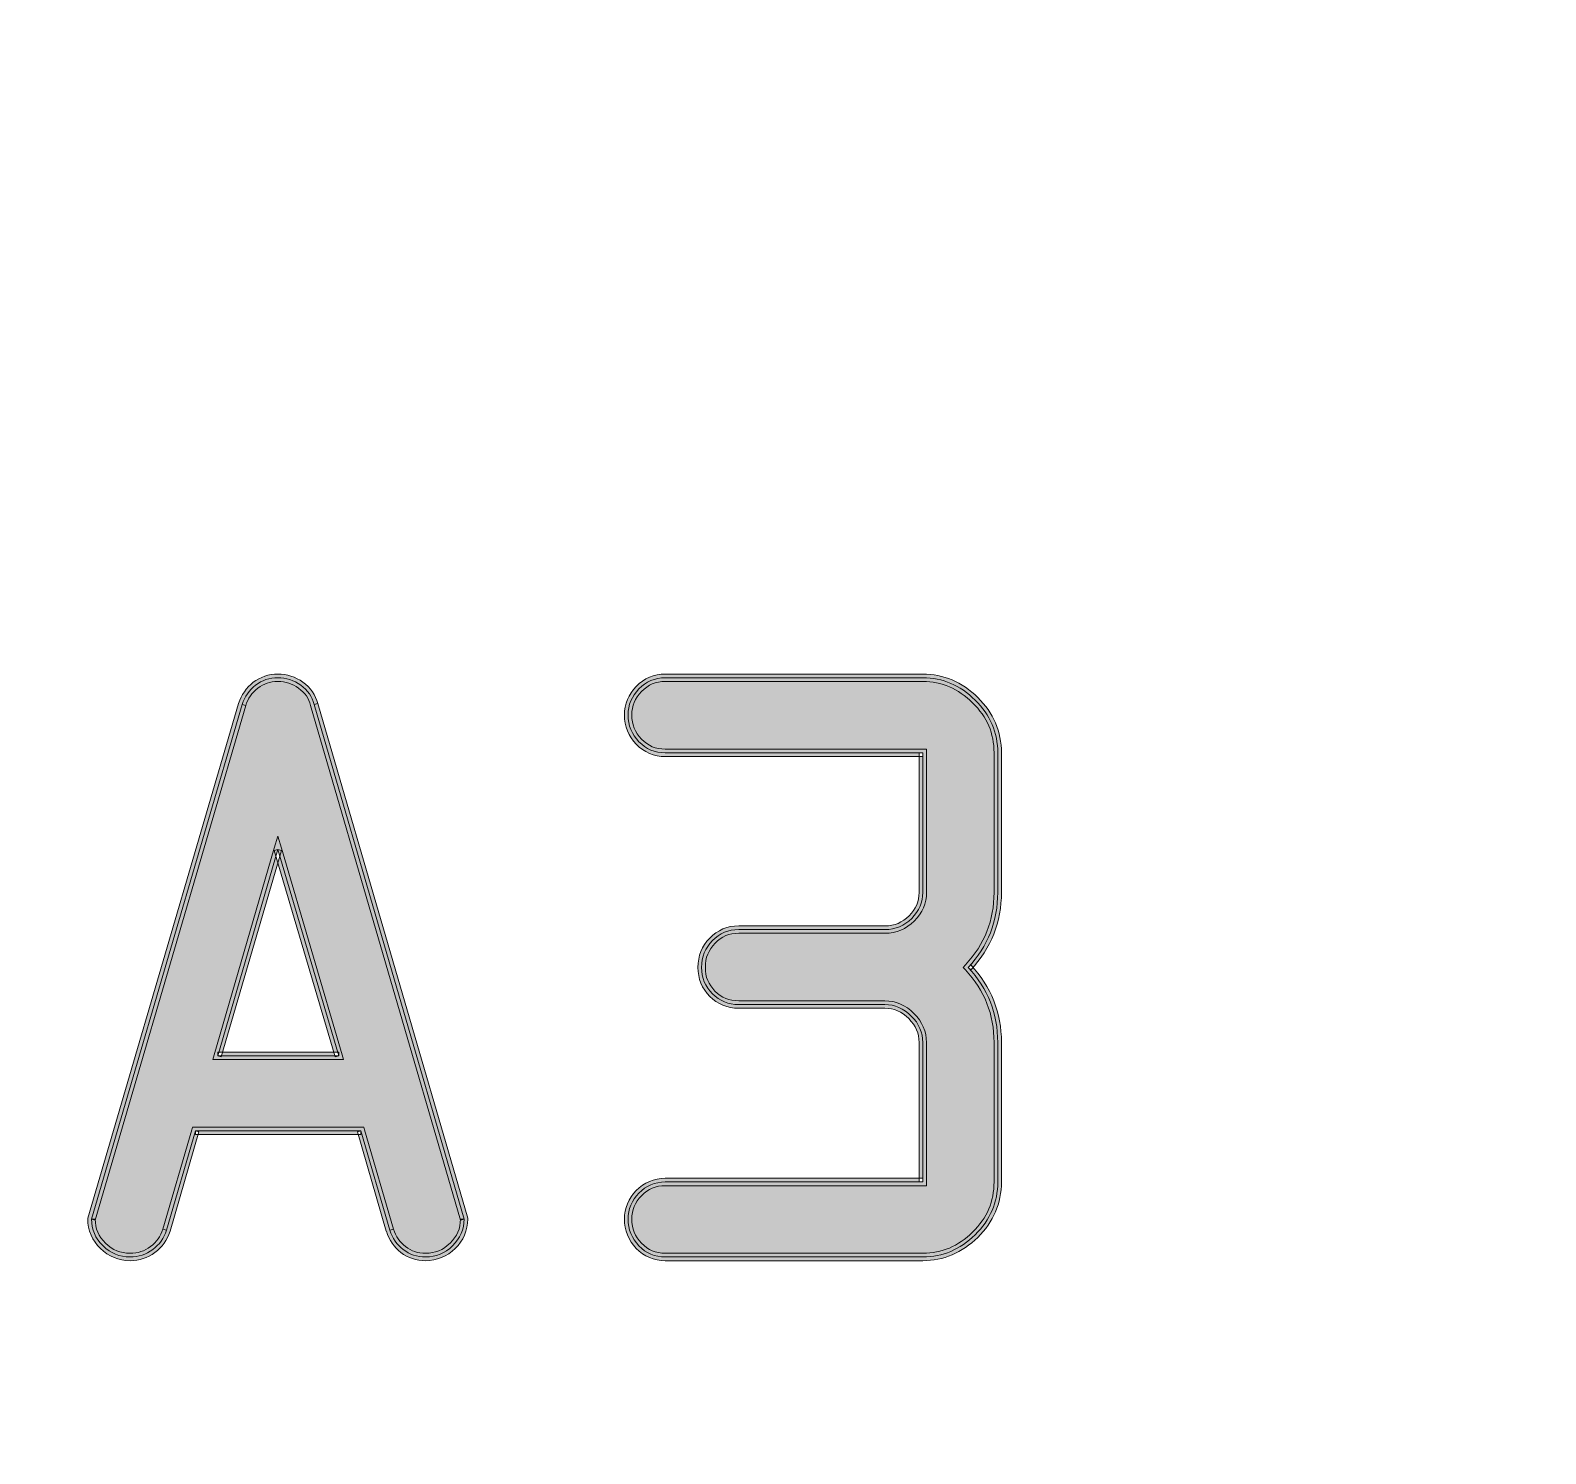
# Model space of a CAD drawing. Header units: inches. Extents: x 3.6 to 56.9, y 3.5 to 76.6.
# Drawn here: x 7.951 to 10.357, y 17.418 to 19.678 of the extents above; entities that cross this region are included whole.
import ezdxf

# ---------------------------------------------------------------- set-up
doc = ezdxf.new("R2010")
doc.units = ezdxf.units.IN
doc.header["$MEASUREMENT"] = 0
doc.layers.add('board', color=7, linetype='Continuous')
doc.layers.add('silk', color=7, linetype='Continuous')

msp = doc.modelspace()

# ---------------------------------------------------------------- hatches: boundary and pattern name
at = {"layer": 'silk', "true_color": 0xffffff}
h = msp.add_hatch(color=7, dxfattribs=at)
h.dxf.hatch_style = 2
edge = h.paths.add_edge_path()
edge.add_spline(control_points=[(8.9063, 17.7907), (8.9063, 17.7753), (8.9111, 17.7633), (8.9217, 17.7524), (8.9323, 17.7414), (8.944, 17.7365), (8.9593, 17.7365), (8.9593, 17.7365), (9.3683, 17.7365), (9.3683, 17.7365), (9.3985, 17.7365), (9.4241, 17.7474), (9.4473, 17.7701), (9.4704, 17.7929), (9.4814, 17.8186), (9.4814, 17.8496), (9.4814, 17.8496), (9.4814, 18.0712), (9.4814, 18.0712), (9.4814, 18.1156), (9.4666, 18.1532), (9.4359, 18.1862), (9.4359, 18.1862), (9.4321, 18.1902), (9.4321, 18.1902), (9.4321, 18.1902), (9.4359, 18.1942), (9.4359, 18.1942), (9.4666, 18.2272), (9.4814, 18.2648), (9.4814, 18.3093), (9.4814, 18.3093), (9.4814, 18.5308), (9.4814, 18.5308), (9.4814, 18.5618), (9.4704, 18.5875), (9.4473, 18.6103), (9.4241, 18.6331), (9.3985, 18.644), (9.3683, 18.644), (9.3683, 18.644), (8.9593, 18.644), (8.9593, 18.644), (8.944, 18.644), (8.9323, 18.639), (8.9217, 18.6281), (8.9111, 18.6171), (8.9063, 18.6055), (8.9063, 18.5909), (8.9063, 18.5756), (8.9111, 18.5636), (8.9217, 18.5526), (8.9323, 18.5417), (8.944, 18.5367), (8.9593, 18.5367), (8.9593, 18.5367), (9.3683, 18.5367), (9.3683, 18.5367), (9.3683, 18.5367), (9.3742, 18.5367), (9.3742, 18.5367), (9.3742, 18.5367), (9.3742, 18.5308), (9.3742, 18.5308), (9.3742, 18.5308), (9.3742, 18.3093), (9.3742, 18.3093), (9.3742, 18.2923), (9.3674, 18.2764), (9.3548, 18.2638), (9.3422, 18.2512), (9.3259, 18.2444), (9.3082, 18.2444), (9.3082, 18.2444), (9.076, 18.2444), (9.076, 18.2444), (9.0607, 18.2444), (9.049, 18.2395), (9.0384, 18.2286), (9.0278, 18.2176), (9.023, 18.2056), (9.023, 18.1902), (9.023, 18.1749), (9.0278, 18.1631), (9.0383, 18.1526), (9.0489, 18.142), (9.0607, 18.1372), (9.076, 18.1372), (9.076, 18.1372), (9.3082, 18.1372), (9.3082, 18.1372), (9.3251, 18.1372), (9.3412, 18.1302), (9.3542, 18.1172), (9.3672, 18.1042), (9.3742, 18.0881), (9.3742, 18.0712), (9.3742, 18.0712), (9.3742, 17.8496), (9.3742, 17.8496), (9.3742, 17.8496), (9.3742, 17.8437), (9.3742, 17.8437), (9.3742, 17.8437), (9.3683, 17.8437), (9.3683, 17.8437), (9.3683, 17.8437), (8.9593, 17.8437), (8.9593, 17.8437), (8.944, 17.8437), (8.9323, 17.8388), (8.9217, 17.8279), (8.9111, 17.8169), (8.9063, 17.8052), (8.9063, 17.7907)], knot_values=[0, 0, 0, 0, 1, 1, 1, 2, 2, 2, 3, 3, 3, 4, 4, 4, 5, 5, 5, 6, 6, 6, 7, 7, 7, 8, 8, 8, 9, 9, 9, 10, 10, 10, 11, 11, 11, 12, 12, 12, 13, 13, 13, 14, 14, 14, 15, 15, 15, 16, 16, 16, 17, 17, 17, 18, 18, 18, 19, 19, 19, 20, 20, 20, 21, 21, 21, 22, 22, 22, 23, 23, 23, 24, 24, 24, 25, 25, 25, 26, 26, 26, 27, 27, 27, 28, 28, 28, 29, 29, 29, 30, 30, 30, 31, 31, 31, 32, 32, 32, 33, 33, 33, 34, 34, 34, 35, 35, 35, 36, 36, 36, 37, 37, 37, 38, 38, 38, 38], degree=3, periodic=1)
edge = h.paths.add_edge_path()
edge.add_spline(control_points=[(8.8945, 17.7907), (8.8945, 17.8076), (8.9011, 17.8235), (8.9133, 17.836), (8.9255, 17.8487), (8.9416, 17.8555), (8.9593, 17.8555), (8.9593, 17.8555), (9.3683, 17.8555), (9.3683, 17.8555), (9.3683, 17.8555), (9.3683, 17.8496), (9.3683, 17.8496), (9.3683, 17.8496), (9.3624, 17.8496), (9.3624, 17.8496), (9.3624, 17.8496), (9.3624, 18.0712), (9.3624, 18.0712), (9.3624, 18.0857), (9.3573, 18.0975), (9.3459, 18.1089), (9.3345, 18.1203), (9.3227, 18.1254), (9.3082, 18.1254), (9.3082, 18.1254), (9.076, 18.1254), (9.076, 18.1254), (9.0584, 18.1254), (9.0422, 18.132), (9.03, 18.1442), (9.0178, 18.1565), (9.0112, 18.1726), (9.0112, 18.1902), (9.0112, 18.2079), (9.0177, 18.2241), (9.0299, 18.2368), (9.0422, 18.2494), (9.0583, 18.2562), (9.076, 18.2562), (9.076, 18.2562), (9.3082, 18.2562), (9.3082, 18.2562), (9.3235, 18.2562), (9.3355, 18.2612), (9.3465, 18.2722), (9.3574, 18.2832), (9.3624, 18.2948), (9.3624, 18.3093), (9.3624, 18.3093), (9.3624, 18.5308), (9.3624, 18.5308), (9.3624, 18.5308), (9.3683, 18.5308), (9.3683, 18.5308), (9.3683, 18.5308), (9.3683, 18.5249), (9.3683, 18.5249), (9.3683, 18.5249), (8.9593, 18.5249), (8.9593, 18.5249), (8.9416, 18.5249), (8.9255, 18.5318), (8.9133, 18.5444), (8.9011, 18.557), (8.8945, 18.5733), (8.8945, 18.5909), (8.8945, 18.6078), (8.9011, 18.6237), (8.9133, 18.6363), (8.9255, 18.6489), (8.9416, 18.6558), (8.9593, 18.6558), (8.9593, 18.6558), (9.3683, 18.6558), (9.3683, 18.6558), (9.4009, 18.6558), (9.4308, 18.6431), (9.4555, 18.6187), (9.4803, 18.5943), (9.4932, 18.5643), (9.4932, 18.5308), (9.4932, 18.5308), (9.4932, 18.3093), (9.4932, 18.3093), (9.4932, 18.2626), (9.4767, 18.2208), (9.4445, 18.1862), (9.4445, 18.1862), (9.4402, 18.1902), (9.4402, 18.1902), (9.4402, 18.1902), (9.4445, 18.1942), (9.4445, 18.1942), (9.4767, 18.1596), (9.4932, 18.1179), (9.4932, 18.0712), (9.4932, 18.0712), (9.4932, 17.8496), (9.4932, 17.8496), (9.4932, 17.8162), (9.4803, 17.7861), (9.4555, 17.7617), (9.4308, 17.7374), (9.4009, 17.7247), (9.3683, 17.7247), (9.3683, 17.7247), (8.9593, 17.7247), (8.9593, 17.7247), (8.9416, 17.7247), (8.9255, 17.7315), (8.9133, 17.7442), (8.9011, 17.7568), (8.8945, 17.7731), (8.8945, 17.7907)], knot_values=[0, 0, 0, 0, 1, 1, 1, 2, 2, 2, 3, 3, 3, 4, 4, 4, 5, 5, 5, 6, 6, 6, 7, 7, 7, 8, 8, 8, 9, 9, 9, 10, 10, 10, 11, 11, 11, 12, 12, 12, 13, 13, 13, 14, 14, 14, 15, 15, 15, 16, 16, 16, 17, 17, 17, 18, 18, 18, 19, 19, 19, 20, 20, 20, 21, 21, 21, 22, 22, 22, 23, 23, 23, 24, 24, 24, 25, 25, 25, 26, 26, 26, 27, 27, 27, 28, 28, 28, 29, 29, 29, 30, 30, 30, 31, 31, 31, 32, 32, 32, 33, 33, 33, 34, 34, 34, 35, 35, 35, 36, 36, 36, 37, 37, 37, 38, 38, 38, 38], degree=3, periodic=1)
h.paths.add_polyline_path([(8.243, 18.0516), (8.3385, 18.3793), (8.3441, 18.3986), (8.3498, 18.3793), (8.4464, 18.0516), (8.4487, 18.0441), (8.4408, 18.0441), (8.2487, 18.0441), (8.2408, 18.0441)])
h.paths.add_polyline_path([(8.2487, 18.0559), (8.4408, 18.0559), (8.4408, 18.05), (8.4351, 18.0483), (8.3385, 18.376), (8.3441, 18.3776), (8.3498, 18.376), (8.2543, 18.0483), (8.2487, 18.05)])
edge = h.paths.add_edge_path()
edge.add_spline(control_points=[(8.0542, 17.7907), (8.0542, 17.7754), (8.0593, 17.7635), (8.0707, 17.7525), (8.082, 17.7415), (8.0943, 17.7365), (8.1096, 17.7365), (8.122, 17.7365), (8.1322, 17.7398), (8.142, 17.7471), (8.1519, 17.7544), (8.1581, 17.7631), (8.1617, 17.7748), (8.1617, 17.7748), (8.1673, 17.773), (8.1673, 17.773), (8.1673, 17.773), (8.1617, 17.7747), (8.1617, 17.7747), (8.1617, 17.7747), (8.2077, 17.9326), (8.2077, 17.9326), (8.2077, 17.9326), (8.2089, 17.9368), (8.2089, 17.9368), (8.2089, 17.9368), (8.2133, 17.9368), (8.2133, 17.9368), (8.2133, 17.9368), (8.4761, 17.9368), (8.4761, 17.9368), (8.4761, 17.9368), (8.4806, 17.9368), (8.4806, 17.9368), (8.4806, 17.9368), (8.4818, 17.9326), (8.4818, 17.9326), (8.4818, 17.9326), (8.5278, 17.7747), (8.5278, 17.7747), (8.5278, 17.7747), (8.5221, 17.773), (8.5221, 17.773), (8.5221, 17.773), (8.5277, 17.7748), (8.5277, 17.7748), (8.5314, 17.7631), (8.5374, 17.7543), (8.5469, 17.747), (8.5563, 17.7398), (8.5663, 17.7365), (8.5787, 17.7365), (8.594, 17.7365), (8.6062, 17.7415), (8.6176, 17.7525), (8.6289, 17.7635), (8.6341, 17.7754), (8.6341, 17.7907), (8.6341, 17.7907), (8.6399, 17.7907), (8.6399, 17.7907), (8.6399, 17.7907), (8.6343, 17.789), (8.6343, 17.789), (8.6343, 17.789), (8.3962, 18.6058), (8.3962, 18.6058), (8.3962, 18.6058), (8.3962, 18.6059), (8.3962, 18.6059), (8.3962, 18.6059), (8.3962, 18.606), (8.3962, 18.606), (8.3933, 18.6175), (8.3874, 18.626), (8.3772, 18.6333), (8.367, 18.6406), (8.3566, 18.644), (8.3441, 18.644), (8.3317, 18.644), (8.3218, 18.6407), (8.3124, 18.6334), (8.3029, 18.6261), (8.2968, 18.6174), (8.2932, 18.6057), (8.2932, 18.6057), (8.2876, 18.6074), (8.2876, 18.6074), (8.2876, 18.6074), (8.2932, 18.6058), (8.2932, 18.6058), (8.2932, 18.6058), (8.054, 17.789), (8.054, 17.789), (8.054, 17.789), (8.0483, 17.7907), (8.0483, 17.7907), (8.0483, 17.7907), (8.0542, 17.7907), (8.0542, 17.7907)], knot_values=[0, 0, 0, 0, 1, 1, 1, 2, 2, 2, 3, 3, 3, 4, 4, 4, 5, 5, 5, 6, 6, 6, 7, 7, 7, 8, 8, 8, 9, 9, 9, 10, 10, 10, 11, 11, 11, 12, 12, 12, 13, 13, 13, 14, 14, 14, 15, 15, 15, 16, 16, 16, 17, 17, 17, 18, 18, 18, 19, 19, 19, 20, 20, 20, 21, 21, 21, 22, 22, 22, 23, 23, 23, 24, 24, 24, 25, 25, 25, 26, 26, 26, 27, 27, 27, 28, 28, 28, 29, 29, 29, 30, 30, 30, 31, 31, 31, 32, 32, 32, 33, 33, 33, 33], degree=3, periodic=1)
edge = h.paths.add_edge_path()
edge.add_spline(control_points=[(8.0427, 17.7924), (8.0427, 17.7924), (8.2819, 18.6091), (8.2819, 18.6091), (8.2819, 18.6091), (8.2819, 18.6091), (8.2819, 18.6091), (8.2819, 18.6091), (8.2819, 18.6092), (8.2819, 18.6092), (8.2861, 18.6226), (8.2942, 18.6343), (8.3052, 18.6428), (8.3162, 18.6512), (8.3298, 18.6558), (8.3441, 18.6558), (8.3584, 18.6558), (8.3723, 18.6513), (8.3841, 18.6429), (8.3959, 18.6344), (8.4042, 18.6225), (8.4076, 18.6089), (8.4076, 18.6089), (8.4019, 18.6074), (8.4019, 18.6074), (8.4019, 18.6074), (8.4075, 18.6091), (8.4075, 18.6091), (8.4075, 18.6091), (8.6456, 17.7923), (8.6456, 17.7923), (8.6456, 17.7923), (8.6458, 17.7915), (8.6458, 17.7915), (8.6458, 17.7915), (8.6458, 17.7907), (8.6458, 17.7907), (8.6458, 17.773), (8.6388, 17.7566), (8.6258, 17.744), (8.6128, 17.7315), (8.5963, 17.7247), (8.5787, 17.7247), (8.5644, 17.7247), (8.5507, 17.7292), (8.5397, 17.7377), (8.5288, 17.7461), (8.5207, 17.7578), (8.5165, 17.7713), (8.5165, 17.7713), (8.5165, 17.7713), (8.5165, 17.7713), (8.5165, 17.7713), (8.5164, 17.7714), (8.5164, 17.7714), (8.5164, 17.7714), (8.4705, 17.9293), (8.4705, 17.9293), (8.4705, 17.9293), (8.4761, 17.9309), (8.4761, 17.9309), (8.4761, 17.9309), (8.4761, 17.9251), (8.4761, 17.9251), (8.4761, 17.9251), (8.2133, 17.9251), (8.2133, 17.9251), (8.2133, 17.9251), (8.2133, 17.9309), (8.2133, 17.9309), (8.2133, 17.9309), (8.219, 17.9293), (8.219, 17.9293), (8.219, 17.9293), (8.173, 17.7714), (8.173, 17.7714), (8.173, 17.7714), (8.173, 17.7713), (8.173, 17.7713), (8.173, 17.7713), (8.173, 17.7713), (8.173, 17.7713), (8.1688, 17.7578), (8.1604, 17.7461), (8.149, 17.7376), (8.1377, 17.7292), (8.1239, 17.7247), (8.1096, 17.7247), (8.0919, 17.7247), (8.0755, 17.7315), (8.0625, 17.744), (8.0495, 17.7566), (8.0424, 17.773), (8.0424, 17.7907), (8.0424, 17.7907), (8.0424, 17.7915), (8.0424, 17.7915), (8.0424, 17.7915), (8.0427, 17.7924), (8.0427, 17.7924)], knot_values=[0, 0, 0, 0, 1, 1, 1, 2, 2, 2, 3, 3, 3, 4, 4, 4, 5, 5, 5, 6, 6, 6, 7, 7, 7, 8, 8, 8, 9, 9, 9, 10, 10, 10, 11, 11, 11, 12, 12, 12, 13, 13, 13, 14, 14, 14, 15, 15, 15, 16, 16, 16, 17, 17, 17, 18, 18, 18, 19, 19, 19, 20, 20, 20, 21, 21, 21, 22, 22, 22, 23, 23, 23, 24, 24, 24, 25, 25, 25, 26, 26, 26, 27, 27, 27, 28, 28, 28, 29, 29, 29, 30, 30, 30, 31, 31, 31, 32, 32, 32, 33, 33, 33, 33], degree=3, periodic=1)
h = msp.add_hatch(color=7, dxfattribs=at)
h.dxf.hatch_style = 2
edge = h.paths.add_edge_path()
edge.add_spline(control_points=[(8.9004, 17.7907), (8.9004, 17.8064), (8.9061, 17.8202), (8.9175, 17.8319), (8.9289, 17.8437), (8.9428, 17.8496), (8.9593, 17.8496), (8.9593, 17.8496), (9.3683, 17.8496), (9.3683, 17.8496), (9.3683, 17.8496), (9.3683, 18.0712), (9.3683, 18.0712), (9.3683, 18.0869), (9.3622, 18.1009), (9.35, 18.113), (9.3379, 18.1252), (9.3239, 18.1313), (9.3082, 18.1313), (9.3082, 18.1313), (9.076, 18.1313), (9.076, 18.1313), (9.0595, 18.1313), (9.0456, 18.137), (9.0342, 18.1484), (9.0228, 18.1598), (9.0171, 18.1737), (9.0171, 18.1902), (9.0171, 18.2067), (9.0228, 18.2209), (9.0342, 18.2327), (9.0456, 18.2444), (9.0595, 18.2503), (9.076, 18.2503), (9.076, 18.2503), (9.3082, 18.2503), (9.3082, 18.2503), (9.3247, 18.2503), (9.3388, 18.2562), (9.3506, 18.268), (9.3624, 18.2798), (9.3683, 18.2935), (9.3683, 18.3093), (9.3683, 18.3093), (9.3683, 18.5308), (9.3683, 18.5308), (9.3683, 18.5308), (8.9593, 18.5308), (8.9593, 18.5308), (8.9428, 18.5308), (8.9289, 18.5367), (8.9175, 18.5485), (8.9061, 18.5603), (8.9004, 18.5744), (8.9004, 18.5909), (8.9004, 18.6067), (8.9061, 18.6204), (8.9175, 18.6322), (8.9289, 18.644), (8.9428, 18.6499), (8.9593, 18.6499), (8.9593, 18.6499), (9.3683, 18.6499), (9.3683, 18.6499), (9.3997, 18.6499), (9.4274, 18.6381), (9.4514, 18.6145), (9.4754, 18.5909), (9.4873, 18.563), (9.4873, 18.5308), (9.4873, 18.5308), (9.4873, 18.3093), (9.4873, 18.3093), (9.4873, 18.2637), (9.4716, 18.224), (9.4402, 18.1902), (9.4716, 18.1564), (9.4873, 18.1168), (9.4873, 18.0712), (9.4873, 18.0712), (9.4873, 17.8496), (9.4873, 17.8496), (9.4873, 17.8174), (9.4754, 17.7895), (9.4514, 17.7659), (9.4274, 17.7424), (9.3997, 17.7306), (9.3683, 17.7306), (9.3683, 17.7306), (8.9593, 17.7306), (8.9593, 17.7306), (8.9428, 17.7306), (8.9289, 17.7365), (8.9175, 17.7483), (8.9061, 17.7601), (8.9004, 17.7742), (8.9004, 17.7907)], knot_values=[0, 0, 0, 0, 1, 1, 1, 2, 2, 2, 3, 3, 3, 4, 4, 4, 5, 5, 5, 6, 6, 6, 7, 7, 7, 8, 8, 8, 9, 9, 9, 10, 10, 10, 11, 11, 11, 12, 12, 12, 13, 13, 13, 14, 14, 14, 15, 15, 15, 16, 16, 16, 17, 17, 17, 18, 18, 18, 19, 19, 19, 20, 20, 20, 21, 21, 21, 22, 22, 22, 23, 23, 23, 24, 24, 24, 25, 25, 25, 26, 26, 26, 27, 27, 27, 28, 28, 28, 29, 29, 29, 30, 30, 30, 31, 31, 31, 32, 32, 32, 32], degree=3, periodic=1)
h.paths.add_polyline_path([(8.2487, 18.05), (8.4408, 18.05), (8.3441, 18.3776)])
edge = h.paths.add_edge_path()
edge.add_spline(control_points=[(8.0483, 17.7907), (8.0483, 17.7907), (8.2876, 18.6074), (8.2876, 18.6074), (8.2915, 18.62), (8.2986, 18.6302), (8.3088, 18.6381), (8.319, 18.6459), (8.3308, 18.6499), (8.3441, 18.6499), (8.3575, 18.6499), (8.3697, 18.6459), (8.3807, 18.6381), (8.3917, 18.6302), (8.3987, 18.62), (8.4019, 18.6074), (8.4019, 18.6074), (8.6399, 17.7907), (8.6399, 17.7907), (8.6399, 17.7742), (8.6339, 17.7601), (8.6217, 17.7483), (8.6095, 17.7365), (8.5952, 17.7306), (8.5787, 17.7306), (8.5653, 17.7306), (8.5535, 17.7345), (8.5433, 17.7424), (8.5331, 17.7502), (8.526, 17.7604), (8.5221, 17.773), (8.5221, 17.773), (8.4761, 17.9309), (8.4761, 17.9309), (8.4761, 17.9309), (8.2133, 17.9309), (8.2133, 17.9309), (8.2133, 17.9309), (8.1673, 17.773), (8.1673, 17.773), (8.1634, 17.7604), (8.1561, 17.7502), (8.1455, 17.7424), (8.1349, 17.7345), (8.123, 17.7306), (8.1096, 17.7306), (8.0931, 17.7306), (8.0788, 17.7365), (8.0666, 17.7483), (8.0544, 17.7601), (8.0483, 17.7742), (8.0483, 17.7907)], knot_values=[0, 0, 0, 0, 1, 1, 1, 2, 2, 2, 3, 3, 3, 4, 4, 4, 5, 5, 5, 6, 6, 6, 7, 7, 7, 8, 8, 8, 9, 9, 9, 10, 10, 10, 11, 11, 11, 12, 12, 12, 13, 13, 13, 14, 14, 14, 15, 15, 15, 16, 16, 16, 17, 17, 17, 17], degree=3, periodic=1)

# ---------------------------------------------------------------- linework, layer by layer
at = {"layer": 'board', "color": 7, "lineweight": 20, "true_color": 0xffffff}
msp.add_open_spline([(56.8521, 12.1646), (56.8521, 12.1646), (55.3337, 10.6434), (55.3337, 10.6434), (55.3337, 10.6434), (43.9474, 10.6434), (43.9474, 10.6434), (43.9474, 10.6434), (41.4173, 8.1094), (41.4173, 8.1094), (41.4173, 8.1094), (8.7761, 8.1094), (8.7761, 8.1094), (8.7761, 8.1094), (6.246, 10.6434), (6.246, 10.6434), (6.246, 10.6434), (4.7111, 10.6434), (4.7111, 10.6434), (4.2186, 10.5873), (3.7727, 10.9401), (3.7148, 11.4312), (3.7074, 11.4979), (3.7074, 11.5709), (3.7148, 11.6404), (3.7148, 11.6404), (3.7148, 75.5088), (3.7148, 75.5088), (3.6569, 76.0016), (4.0097, 76.4482), (4.5011, 76.5061), (4.5706, 76.5142), (4.6408, 76.5142), (4.7114, 76.5061), (4.7114, 76.5061), (55.8558, 76.5061), (55.8558, 76.5061), (56.3487, 76.5636), (56.7949, 76.2104), (56.8521, 75.7176), (56.8602, 75.6481), (56.8602, 75.5779), (56.8521, 75.5088), (56.8521, 75.5088), (56.8521, 12.1646), (56.8521, 12.1646)], degree=3, knots=[0, 0, 0, 0, 1, 1, 1, 2, 2, 2, 3, 3, 3, 4, 4, 4, 5, 5, 5, 6, 6, 6, 7, 7, 7, 8, 8, 8, 9, 9, 9, 10, 10, 10, 11, 11, 11, 12, 12, 12, 13, 13, 13, 14, 14, 14, 15, 15, 15, 15], dxfattribs=at)
at = {"layer": 'silk', "lineweight": 0}
for points in [[(8.243, 18.0516), (8.3385, 18.3793), (8.3441, 18.3986), (8.3498, 18.3793), (8.4464, 18.0516), (8.4487, 18.0441), (8.4408, 18.0441), (8.2487, 18.0441), (8.2408, 18.0441), (8.243, 18.0516)], [(8.2487, 18.05), (8.4408, 18.05), (8.3441, 18.3776), (8.2487, 18.05)], [(8.2487, 18.0559), (8.4408, 18.0559), (8.4408, 18.05), (8.4351, 18.0483), (8.3385, 18.376), (8.3441, 18.3776), (8.3498, 18.376), (8.2543, 18.0483), (8.2487, 18.05), (8.2487, 18.0559)]]:
    msp.add_lwpolyline(points, dxfattribs=at)
for points, knots in [([(8.0427, 17.7924), (8.0427, 17.7924), (8.2819, 18.6091), (8.2819, 18.6091), (8.2819, 18.6091), (8.2819, 18.6091), (8.2819, 18.6091), (8.2819, 18.6091), (8.2819, 18.6092), (8.2819, 18.6092), (8.2861, 18.6226), (8.2942, 18.6343), (8.3052, 18.6428), (8.3162, 18.6512), (8.3298, 18.6558), (8.3441, 18.6558), (8.3584, 18.6558), (8.3723, 18.6513), (8.3841, 18.6429), (8.3959, 18.6344), (8.4042, 18.6225), (8.4076, 18.6089), (8.4076, 18.6089), (8.4019, 18.6074), (8.4019, 18.6074), (8.4019, 18.6074), (8.4075, 18.6091), (8.4075, 18.6091), (8.4075, 18.6091), (8.6456, 17.7923), (8.6456, 17.7923), (8.6456, 17.7923), (8.6458, 17.7915), (8.6458, 17.7915), (8.6458, 17.7915), (8.6458, 17.7907), (8.6458, 17.7907), (8.6458, 17.773), (8.6388, 17.7566), (8.6258, 17.744), (8.6128, 17.7315), (8.5963, 17.7247), (8.5787, 17.7247), (8.5644, 17.7247), (8.5507, 17.7292), (8.5397, 17.7377), (8.5288, 17.7461), (8.5207, 17.7578), (8.5165, 17.7713), (8.5165, 17.7713), (8.5165, 17.7713), (8.5165, 17.7713), (8.5165, 17.7713), (8.5164, 17.7714), (8.5164, 17.7714), (8.5164, 17.7714), (8.4705, 17.9293), (8.4705, 17.9293), (8.4705, 17.9293), (8.4761, 17.9309), (8.4761, 17.9309), (8.4761, 17.9309), (8.4761, 17.9251), (8.4761, 17.9251), (8.4761, 17.9251), (8.2133, 17.9251), (8.2133, 17.9251), (8.2133, 17.9251), (8.2133, 17.9309), (8.2133, 17.9309), (8.2133, 17.9309), (8.219, 17.9293), (8.219, 17.9293), (8.219, 17.9293), (8.173, 17.7714), (8.173, 17.7714), (8.173, 17.7714), (8.173, 17.7713), (8.173, 17.7713), (8.173, 17.7713), (8.173, 17.7713), (8.173, 17.7713), (8.1688, 17.7578), (8.1604, 17.7461), (8.149, 17.7376), (8.1377, 17.7292), (8.1239, 17.7247), (8.1096, 17.7247), (8.0919, 17.7247), (8.0755, 17.7315), (8.0625, 17.744), (8.0495, 17.7566), (8.0424, 17.773), (8.0424, 17.7907), (8.0424, 17.7907), (8.0424, 17.7915), (8.0424, 17.7915), (8.0424, 17.7915), (8.0427, 17.7924), (8.0427, 17.7924)], [0, 0, 0, 0, 1, 1, 1, 2, 2, 2, 3, 3, 3, 4, 4, 4, 5, 5, 5, 6, 6, 6, 7, 7, 7, 8, 8, 8, 9, 9, 9, 10, 10, 10, 11, 11, 11, 12, 12, 12, 13, 13, 13, 14, 14, 14, 15, 15, 15, 16, 16, 16, 17, 17, 17, 18, 18, 18, 19, 19, 19, 20, 20, 20, 21, 21, 21, 22, 22, 22, 23, 23, 23, 24, 24, 24, 25, 25, 25, 26, 26, 26, 27, 27, 27, 28, 28, 28, 29, 29, 29, 30, 30, 30, 31, 31, 31, 32, 32, 32, 33, 33, 33, 33]), ([(8.0483, 17.7907), (8.0483, 17.7907), (8.2876, 18.6074), (8.2876, 18.6074), (8.2915, 18.62), (8.2986, 18.6302), (8.3088, 18.6381), (8.319, 18.6459), (8.3308, 18.6499), (8.3441, 18.6499), (8.3575, 18.6499), (8.3697, 18.6459), (8.3807, 18.6381), (8.3917, 18.6302), (8.3987, 18.62), (8.4019, 18.6074), (8.4019, 18.6074), (8.6399, 17.7907), (8.6399, 17.7907), (8.6399, 17.7742), (8.6339, 17.7601), (8.6217, 17.7483), (8.6095, 17.7365), (8.5952, 17.7306), (8.5787, 17.7306), (8.5653, 17.7306), (8.5535, 17.7345), (8.5433, 17.7424), (8.5331, 17.7502), (8.526, 17.7604), (8.5221, 17.773), (8.5221, 17.773), (8.4761, 17.9309), (8.4761, 17.9309), (8.4761, 17.9309), (8.2133, 17.9309), (8.2133, 17.9309), (8.2133, 17.9309), (8.1673, 17.773), (8.1673, 17.773), (8.1634, 17.7604), (8.1561, 17.7502), (8.1455, 17.7424), (8.1349, 17.7345), (8.123, 17.7306), (8.1096, 17.7306), (8.0931, 17.7306), (8.0788, 17.7365), (8.0666, 17.7483), (8.0544, 17.7601), (8.0483, 17.7742), (8.0483, 17.7907)], [0, 0, 0, 0, 1, 1, 1, 2, 2, 2, 3, 3, 3, 4, 4, 4, 5, 5, 5, 6, 6, 6, 7, 7, 7, 8, 8, 8, 9, 9, 9, 10, 10, 10, 11, 11, 11, 12, 12, 12, 13, 13, 13, 14, 14, 14, 15, 15, 15, 16, 16, 16, 17, 17, 17, 17]), ([(8.8945, 17.7907), (8.8945, 17.8076), (8.9011, 17.8235), (8.9133, 17.836), (8.9255, 17.8487), (8.9416, 17.8555), (8.9593, 17.8555), (8.9593, 17.8555), (9.3683, 17.8555), (9.3683, 17.8555), (9.3683, 17.8555), (9.3683, 17.8496), (9.3683, 17.8496), (9.3683, 17.8496), (9.3624, 17.8496), (9.3624, 17.8496), (9.3624, 17.8496), (9.3624, 18.0712), (9.3624, 18.0712), (9.3624, 18.0857), (9.3573, 18.0975), (9.3459, 18.1089), (9.3345, 18.1203), (9.3227, 18.1254), (9.3082, 18.1254), (9.3082, 18.1254), (9.076, 18.1254), (9.076, 18.1254), (9.0584, 18.1254), (9.0422, 18.132), (9.03, 18.1442), (9.0178, 18.1565), (9.0112, 18.1726), (9.0112, 18.1902), (9.0112, 18.2079), (9.0177, 18.2241), (9.0299, 18.2368), (9.0422, 18.2494), (9.0583, 18.2562), (9.076, 18.2562), (9.076, 18.2562), (9.3082, 18.2562), (9.3082, 18.2562), (9.3235, 18.2562), (9.3355, 18.2612), (9.3465, 18.2722), (9.3574, 18.2832), (9.3624, 18.2948), (9.3624, 18.3093), (9.3624, 18.3093), (9.3624, 18.5308), (9.3624, 18.5308), (9.3624, 18.5308), (9.3683, 18.5308), (9.3683, 18.5308), (9.3683, 18.5308), (9.3683, 18.5249), (9.3683, 18.5249), (9.3683, 18.5249), (8.9593, 18.5249), (8.9593, 18.5249), (8.9416, 18.5249), (8.9255, 18.5318), (8.9133, 18.5444), (8.9011, 18.557), (8.8945, 18.5733), (8.8945, 18.5909), (8.8945, 18.6078), (8.9011, 18.6237), (8.9133, 18.6363), (8.9255, 18.6489), (8.9416, 18.6558), (8.9593, 18.6558), (8.9593, 18.6558), (9.3683, 18.6558), (9.3683, 18.6558), (9.4009, 18.6558), (9.4308, 18.6431), (9.4555, 18.6187), (9.4803, 18.5943), (9.4932, 18.5643), (9.4932, 18.5308), (9.4932, 18.5308), (9.4932, 18.3093), (9.4932, 18.3093), (9.4932, 18.2626), (9.4767, 18.2208), (9.4445, 18.1862), (9.4445, 18.1862), (9.4402, 18.1902), (9.4402, 18.1902), (9.4402, 18.1902), (9.4445, 18.1942), (9.4445, 18.1942), (9.4767, 18.1596), (9.4932, 18.1179), (9.4932, 18.0712), (9.4932, 18.0712), (9.4932, 17.8496), (9.4932, 17.8496), (9.4932, 17.8162), (9.4803, 17.7861), (9.4555, 17.7617), (9.4308, 17.7374), (9.4009, 17.7247), (9.3683, 17.7247), (9.3683, 17.7247), (8.9593, 17.7247), (8.9593, 17.7247), (8.9416, 17.7247), (8.9255, 17.7315), (8.9133, 17.7442), (8.9011, 17.7568), (8.8945, 17.7731), (8.8945, 17.7907)], [0, 0, 0, 0, 1, 1, 1, 2, 2, 2, 3, 3, 3, 4, 4, 4, 5, 5, 5, 6, 6, 6, 7, 7, 7, 8, 8, 8, 9, 9, 9, 10, 10, 10, 11, 11, 11, 12, 12, 12, 13, 13, 13, 14, 14, 14, 15, 15, 15, 16, 16, 16, 17, 17, 17, 18, 18, 18, 19, 19, 19, 20, 20, 20, 21, 21, 21, 22, 22, 22, 23, 23, 23, 24, 24, 24, 25, 25, 25, 26, 26, 26, 27, 27, 27, 28, 28, 28, 29, 29, 29, 30, 30, 30, 31, 31, 31, 32, 32, 32, 33, 33, 33, 34, 34, 34, 35, 35, 35, 36, 36, 36, 37, 37, 37, 38, 38, 38, 38]), ([(8.9004, 17.7907), (8.9004, 17.8064), (8.9061, 17.8202), (8.9175, 17.8319), (8.9289, 17.8437), (8.9428, 17.8496), (8.9593, 17.8496), (8.9593, 17.8496), (9.3683, 17.8496), (9.3683, 17.8496), (9.3683, 17.8496), (9.3683, 18.0712), (9.3683, 18.0712), (9.3683, 18.0869), (9.3622, 18.1009), (9.35, 18.113), (9.3379, 18.1252), (9.3239, 18.1313), (9.3082, 18.1313), (9.3082, 18.1313), (9.076, 18.1313), (9.076, 18.1313), (9.0595, 18.1313), (9.0456, 18.137), (9.0342, 18.1484), (9.0228, 18.1598), (9.0171, 18.1737), (9.0171, 18.1902), (9.0171, 18.2067), (9.0228, 18.2209), (9.0342, 18.2327), (9.0456, 18.2444), (9.0595, 18.2503), (9.076, 18.2503), (9.076, 18.2503), (9.3082, 18.2503), (9.3082, 18.2503), (9.3247, 18.2503), (9.3388, 18.2562), (9.3506, 18.268), (9.3624, 18.2798), (9.3683, 18.2935), (9.3683, 18.3093), (9.3683, 18.3093), (9.3683, 18.5308), (9.3683, 18.5308), (9.3683, 18.5308), (8.9593, 18.5308), (8.9593, 18.5308), (8.9428, 18.5308), (8.9289, 18.5367), (8.9175, 18.5485), (8.9061, 18.5603), (8.9004, 18.5744), (8.9004, 18.5909), (8.9004, 18.6067), (8.9061, 18.6204), (8.9175, 18.6322), (8.9289, 18.644), (8.9428, 18.6499), (8.9593, 18.6499), (8.9593, 18.6499), (9.3683, 18.6499), (9.3683, 18.6499), (9.3997, 18.6499), (9.4274, 18.6381), (9.4514, 18.6145), (9.4754, 18.5909), (9.4873, 18.563), (9.4873, 18.5308), (9.4873, 18.5308), (9.4873, 18.3093), (9.4873, 18.3093), (9.4873, 18.2637), (9.4716, 18.224), (9.4402, 18.1902), (9.4716, 18.1564), (9.4873, 18.1168), (9.4873, 18.0712), (9.4873, 18.0712), (9.4873, 17.8496), (9.4873, 17.8496), (9.4873, 17.8174), (9.4754, 17.7895), (9.4514, 17.7659), (9.4274, 17.7424), (9.3997, 17.7306), (9.3683, 17.7306), (9.3683, 17.7306), (8.9593, 17.7306), (8.9593, 17.7306), (8.9428, 17.7306), (8.9289, 17.7365), (8.9175, 17.7483), (8.9061, 17.7601), (8.9004, 17.7742), (8.9004, 17.7907)], [0, 0, 0, 0, 1, 1, 1, 2, 2, 2, 3, 3, 3, 4, 4, 4, 5, 5, 5, 6, 6, 6, 7, 7, 7, 8, 8, 8, 9, 9, 9, 10, 10, 10, 11, 11, 11, 12, 12, 12, 13, 13, 13, 14, 14, 14, 15, 15, 15, 16, 16, 16, 17, 17, 17, 18, 18, 18, 19, 19, 19, 20, 20, 20, 21, 21, 21, 22, 22, 22, 23, 23, 23, 24, 24, 24, 25, 25, 25, 26, 26, 26, 27, 27, 27, 28, 28, 28, 29, 29, 29, 30, 30, 30, 31, 31, 31, 32, 32, 32, 32]), ([(8.0542, 17.7907), (8.0542, 17.7754), (8.0593, 17.7635), (8.0707, 17.7525), (8.082, 17.7415), (8.0943, 17.7365), (8.1096, 17.7365), (8.122, 17.7365), (8.1322, 17.7398), (8.142, 17.7471), (8.1519, 17.7544), (8.1581, 17.7631), (8.1617, 17.7748), (8.1617, 17.7748), (8.1673, 17.773), (8.1673, 17.773), (8.1673, 17.773), (8.1617, 17.7747), (8.1617, 17.7747), (8.1617, 17.7747), (8.2077, 17.9326), (8.2077, 17.9326), (8.2077, 17.9326), (8.2089, 17.9368), (8.2089, 17.9368), (8.2089, 17.9368), (8.2133, 17.9368), (8.2133, 17.9368), (8.2133, 17.9368), (8.4761, 17.9368), (8.4761, 17.9368), (8.4761, 17.9368), (8.4806, 17.9368), (8.4806, 17.9368), (8.4806, 17.9368), (8.4818, 17.9326), (8.4818, 17.9326), (8.4818, 17.9326), (8.5278, 17.7747), (8.5278, 17.7747), (8.5278, 17.7747), (8.5221, 17.773), (8.5221, 17.773), (8.5221, 17.773), (8.5277, 17.7748), (8.5277, 17.7748), (8.5314, 17.7631), (8.5374, 17.7543), (8.5469, 17.747), (8.5563, 17.7398), (8.5663, 17.7365), (8.5787, 17.7365), (8.594, 17.7365), (8.6062, 17.7415), (8.6176, 17.7525), (8.6289, 17.7635), (8.6341, 17.7754), (8.6341, 17.7907), (8.6341, 17.7907), (8.6399, 17.7907), (8.6399, 17.7907), (8.6399, 17.7907), (8.6343, 17.789), (8.6343, 17.789), (8.6343, 17.789), (8.3962, 18.6058), (8.3962, 18.6058), (8.3962, 18.6058), (8.3962, 18.6059), (8.3962, 18.6059), (8.3962, 18.6059), (8.3962, 18.606), (8.3962, 18.606), (8.3933, 18.6175), (8.3874, 18.626), (8.3772, 18.6333), (8.367, 18.6406), (8.3566, 18.644), (8.3441, 18.644), (8.3317, 18.644), (8.3218, 18.6407), (8.3124, 18.6334), (8.3029, 18.6261), (8.2968, 18.6174), (8.2932, 18.6057), (8.2932, 18.6057), (8.2876, 18.6074), (8.2876, 18.6074), (8.2876, 18.6074), (8.2932, 18.6058), (8.2932, 18.6058), (8.2932, 18.6058), (8.054, 17.789), (8.054, 17.789), (8.054, 17.789), (8.0483, 17.7907), (8.0483, 17.7907), (8.0483, 17.7907), (8.0542, 17.7907), (8.0542, 17.7907)], [0, 0, 0, 0, 1, 1, 1, 2, 2, 2, 3, 3, 3, 4, 4, 4, 5, 5, 5, 6, 6, 6, 7, 7, 7, 8, 8, 8, 9, 9, 9, 10, 10, 10, 11, 11, 11, 12, 12, 12, 13, 13, 13, 14, 14, 14, 15, 15, 15, 16, 16, 16, 17, 17, 17, 18, 18, 18, 19, 19, 19, 20, 20, 20, 21, 21, 21, 22, 22, 22, 23, 23, 23, 24, 24, 24, 25, 25, 25, 26, 26, 26, 27, 27, 27, 28, 28, 28, 29, 29, 29, 30, 30, 30, 31, 31, 31, 32, 32, 32, 33, 33, 33, 33]), ([(8.9063, 17.7907), (8.9063, 17.7753), (8.9111, 17.7633), (8.9217, 17.7524), (8.9323, 17.7414), (8.944, 17.7365), (8.9593, 17.7365), (8.9593, 17.7365), (9.3683, 17.7365), (9.3683, 17.7365), (9.3985, 17.7365), (9.4241, 17.7474), (9.4473, 17.7701), (9.4704, 17.7929), (9.4814, 17.8186), (9.4814, 17.8496), (9.4814, 17.8496), (9.4814, 18.0712), (9.4814, 18.0712), (9.4814, 18.1156), (9.4666, 18.1532), (9.4359, 18.1862), (9.4359, 18.1862), (9.4321, 18.1902), (9.4321, 18.1902), (9.4321, 18.1902), (9.4359, 18.1942), (9.4359, 18.1942), (9.4666, 18.2272), (9.4814, 18.2648), (9.4814, 18.3093), (9.4814, 18.3093), (9.4814, 18.5308), (9.4814, 18.5308), (9.4814, 18.5618), (9.4704, 18.5875), (9.4473, 18.6103), (9.4241, 18.6331), (9.3985, 18.644), (9.3683, 18.644), (9.3683, 18.644), (8.9593, 18.644), (8.9593, 18.644), (8.944, 18.644), (8.9323, 18.639), (8.9217, 18.6281), (8.9111, 18.6171), (8.9063, 18.6055), (8.9063, 18.5909), (8.9063, 18.5756), (8.9111, 18.5636), (8.9217, 18.5526), (8.9323, 18.5417), (8.944, 18.5367), (8.9593, 18.5367), (8.9593, 18.5367), (9.3683, 18.5367), (9.3683, 18.5367), (9.3683, 18.5367), (9.3742, 18.5367), (9.3742, 18.5367), (9.3742, 18.5367), (9.3742, 18.5308), (9.3742, 18.5308), (9.3742, 18.5308), (9.3742, 18.3093), (9.3742, 18.3093), (9.3742, 18.2923), (9.3674, 18.2764), (9.3548, 18.2638), (9.3422, 18.2512), (9.3259, 18.2444), (9.3082, 18.2444), (9.3082, 18.2444), (9.076, 18.2444), (9.076, 18.2444), (9.0607, 18.2444), (9.049, 18.2395), (9.0384, 18.2286), (9.0278, 18.2176), (9.023, 18.2056), (9.023, 18.1902), (9.023, 18.1749), (9.0278, 18.1631), (9.0383, 18.1526), (9.0489, 18.142), (9.0607, 18.1372), (9.076, 18.1372), (9.076, 18.1372), (9.3082, 18.1372), (9.3082, 18.1372), (9.3251, 18.1372), (9.3412, 18.1302), (9.3542, 18.1172), (9.3672, 18.1042), (9.3742, 18.0881), (9.3742, 18.0712), (9.3742, 18.0712), (9.3742, 17.8496), (9.3742, 17.8496), (9.3742, 17.8496), (9.3742, 17.8437), (9.3742, 17.8437), (9.3742, 17.8437), (9.3683, 17.8437), (9.3683, 17.8437), (9.3683, 17.8437), (8.9593, 17.8437), (8.9593, 17.8437), (8.944, 17.8437), (8.9323, 17.8388), (8.9217, 17.8279), (8.9111, 17.8169), (8.9063, 17.8052), (8.9063, 17.7907)], [0, 0, 0, 0, 1, 1, 1, 2, 2, 2, 3, 3, 3, 4, 4, 4, 5, 5, 5, 6, 6, 6, 7, 7, 7, 8, 8, 8, 9, 9, 9, 10, 10, 10, 11, 11, 11, 12, 12, 12, 13, 13, 13, 14, 14, 14, 15, 15, 15, 16, 16, 16, 17, 17, 17, 18, 18, 18, 19, 19, 19, 20, 20, 20, 21, 21, 21, 22, 22, 22, 23, 23, 23, 24, 24, 24, 25, 25, 25, 26, 26, 26, 27, 27, 27, 28, 28, 28, 29, 29, 29, 30, 30, 30, 31, 31, 31, 32, 32, 32, 33, 33, 33, 34, 34, 34, 35, 35, 35, 36, 36, 36, 37, 37, 37, 38, 38, 38, 38])]:
    msp.add_open_spline(points, degree=3, knots=knots, dxfattribs=at)

doc.saveas('drawing.dxf')
